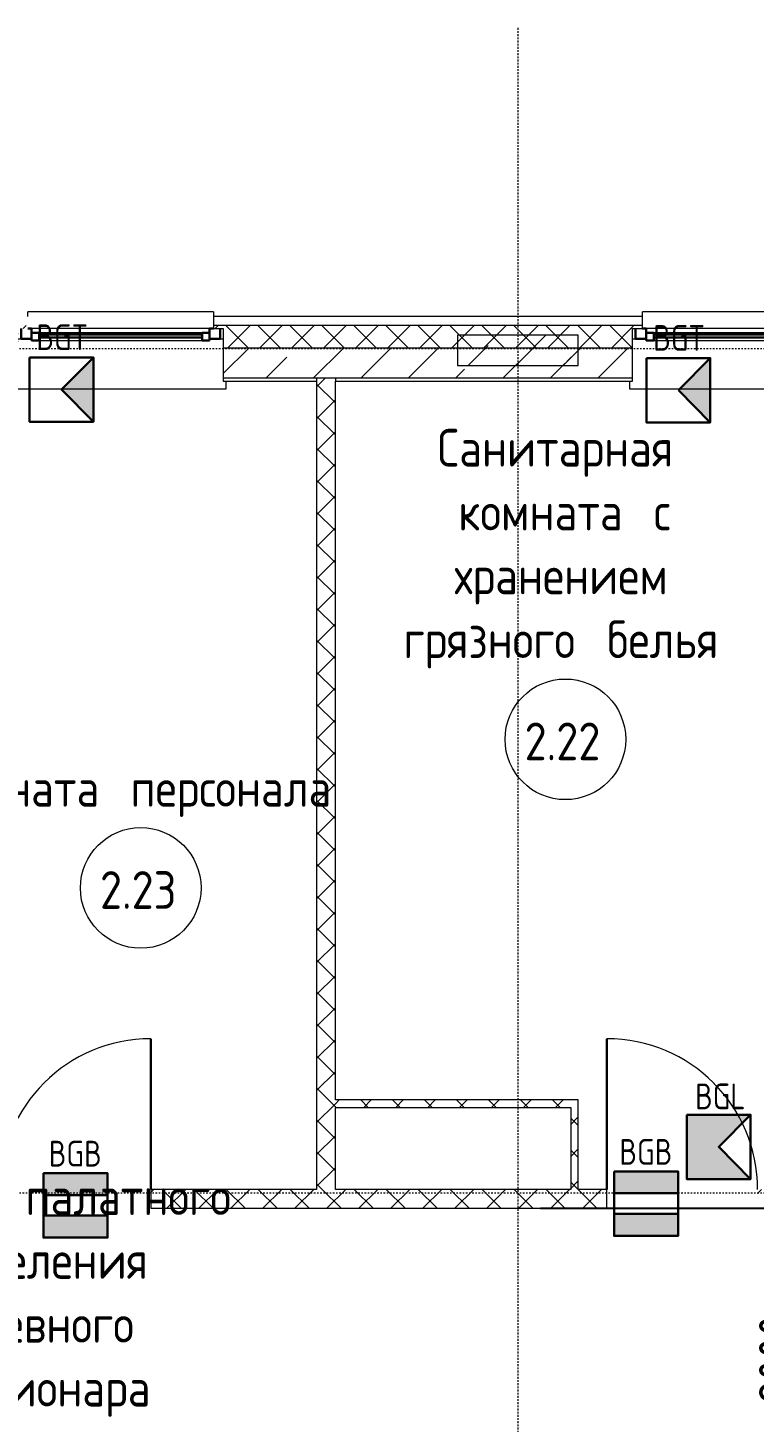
# Model space of a CAD drawing. Header units: millimetres. Extents: x -174154 to -170572, y -111302 to -109817.
# Drawn here: x -172491.6 to -172443.4, y -110551.3 to -110458.9 of the extents above; entities that cross this region are included whole.
import ezdxf

# ---------------------------------------------------------------- set-up
doc = ezdxf.new("R2010")
doc.units = ezdxf.units.MM
doc.linetypes.add('ACAD_ISO02W100', pattern=[15, 12, -3])
doc.linetypes.add('ADSK_Линия сетки', pattern=[21, 12, -3, 3, -3])
doc.layers.get('Defpoints').update_dxf_attribs({"color": 70})
for name, color, linetype, lineweight in [('!Подложка', 252, 'ACAD_ISO02W100', 25), ('Двери', 7, 'Continuous', 18), ('Кабель ПС', 20, 'ACAD_ISO02W100', 30), ('Каркас_Импост', 7, 'Continuous', 18), ('Колонны', 7, 'Continuous', 18), ('Марки помещений', 7, 'Continuous', 18), ('Окна', 7, 'Continuous', 18), ('ОПС', 1, 'Continuous', 30), ('Оси', 7, 'Continuous', 9), ('Остекление', 7, 'Continuous', 30), ('Отлив', 7, 'Continuous', 18), ('Панель', 7, 'Continuous', 18), ('Подоконник_Верхний брус', 7, 'Continuous', 18), ('ПС', 1, 'Continuous', 50), ('Размеры', 7, 'Continuous', 9), ('Стены разрез', 7, 'Continuous', 40), ('Стены штриховка', 7, 'Continuous', 18)]:
    doc.layers.add(name, color=color, linetype=linetype, lineweight=lineweight)
doc.layers.add('PRSHEME', color=7, linetype='Continuous')
doc.styles.add('GOST Common', font='GOST Common.ttf', dxfattribs={"width": 0.9, "height": 250})
doc.styles.get("Standard").update_dxf_attribs({"font": 'GOST_A.TTF'})
doc.dimstyles.new('ADSK_Проверочный', dxfattribs={"dimscale": 304.8, "dimtxt": 251.428749, "dimasz": 0.463911, "dimexe": 0.492126, "dimexo": 0.492126, "dimgap": 0.164042, "dimtad": 1, "dimdec": 0, "dimdsep": 46, "dimtxsty": 'GOST Common', "dimblk1": 'OBLIQUE', "dimblk2": 'OBLIQUE', "dimsah": 1, "dimcen": 0.09, "dimazin": 0, "dimtfac": 1, "dimtdec": 4, "dimtix": 1, "dimtmove": 0, "dimatfit": 3, "dimfxl": 1, "dimtvp": 1, "dimtolj": 1, "dimtzin": 0, "dimarcsym": 2})
pattern_1 = [(45, (30280, 12305), (-106.066, 106.066), []), (135, (30280, 12305), (-106.066, -106.066), [])]

# ---------------------------------------------------------------- blocks, each defined once
blk = doc.blocks.new('ИОО')
at = {"layer": 'Кабель ПС', "ltscale": 100}
h = blk.add_hatch(color=5, dxfattribs=at)
h.dxf.hatch_style = 1
h.paths.add_polyline_path([(0, 0), (184.7, -186.1), (184.7, 186.1)])
at = {"layer": 'ОПС', "color": 5, "ltscale": 100}
for p, q in [((184.7, 186.1), (0, 0)), ((0, 0), (184.7, -186.1))]:
    blk.add_line(p, q, dxfattribs=at)
blk.add_lwpolyline([(-184.7, 186.1), (184.7, 186.1), (184.7, -186.1), (-184.7, -186.1)], close=True, dxfattribs=at)
blk = doc.blocks.new('*U8')
at = {"layer": 'Кабель ПС', "color": 20, "xscale": 0.803782661242815, "yscale": 0.803782661242815, "zscale": 0.803782661242815}
blk.add_blockref('ИОО', (148.3, 149.8), dxfattribs=at)
at = {"layer": 'ПС', "color": 0, "ltscale": 300, "insert": (151.5, 393.7), "char_height": 120, "width": 108.005, "attachment_point": 5, "bg_fill": 3, "box_fill_scale": 1, "bg_fill_color": 256, "bg_fill_transparency": 0}
blk.add_mtext('BGT', dxfattribs=at)
blk = doc.blocks.new('*U9')
at = {"layer": 'ОПС', "lineweight": 25, "ltscale": 10}
h = blk.add_hatch(color=5, dxfattribs=at)
h.dxf.hatch_style = 1
h.paths.add_polyline_path([(-0.1, 299.7), (-0.1, 0.5), (296.9, 0.5), (148.4, 150.1), (296.9, 299.7)])
at = {"layer": 'ОПС', "color": 5, "ltscale": 100}
blk.add_lwpolyline([(-0.1, 299.7), (296.9, 299.7), (296.9, 0.5), (-0.1, 0.5)], close=True, dxfattribs=at)
blk.add_lwpolyline([(296.9, 299.7), (148.4, 150.1), (296.9, 0.5)], dxfattribs=at)
at = {"layer": 'ПС', "color": 0, "ltscale": 300, "insert": (155.5, 385.2), "char_height": 120, "width": 171.598, "attachment_point": 5, "bg_fill": 3, "box_fill_scale": 1, "bg_fill_color": 256, "bg_fill_transparency": 0}
blk.add_mtext('BGL', dxfattribs=at)
blk = doc.blocks.new('*U10')
at = {"layer": 'PRSHEME', "lineweight": 25}
for points in [[(0, 299.7), (298.1, 299.7), (298.1, 198.4), (0, 198.4)], [(0, 102.8), (298.1, 102.8), (298.1, 0), (0, 0)]]:
    blk.add_hatch(color=30, dxfattribs=at).paths.add_polyline_path(points)
at = {"layer": 'PRSHEME', "color": 30, "lineweight": 30}
for p, q in [((0, 198.4), (298.1, 198.4)), ((0, 102.8), (298.1, 102.8))]:
    blk.add_line(p, q, dxfattribs=at)
at = {"layer": 'PRSHEME', "color": 30, "lineweight": 25}
for points in [[(0, 299.7), (298.1, 299.7), (298.1, 198.4), (0, 198.4)], [(0, 102.8), (298.1, 102.8), (298.1, 0), (0, 0)]]:
    blk.add_lwpolyline(points, close=True, dxfattribs=at)
at = {"layer": 'PRSHEME', "color": 30, "lineweight": 30}
blk.add_lwpolyline([(0, 299.7), (298.1, 299.7), (298.1, 0), (0, 0)], close=True, dxfattribs=at)
at = {"layer": 'ПС', "color": 0, "ltscale": 300, "insert": (147.7, 391), "char_height": 120, "width": 178.902, "attachment_point": 5, "bg_fill": 3, "box_fill_scale": 1, "bg_fill_color": 256, "bg_fill_transparency": 0}
blk.add_mtext('BGB', dxfattribs=at)
blk = doc.blocks.new('AC_Дверь_Однопольная_ПВХ - 960х2080h В Вл П с доводчиком-799591-В_АР_ПЭ_02 Этаж')
at = {"layer": 'Панель', "lineweight": 30}
blk.add_line((-500, 62.5), (-500, 1062.5), dxfattribs=at)
at = {"layer": 'Панель'}
blk.add_arc((-500, 62.5), 1000, 0, 90, dxfattribs=at)
blk = doc.blocks.new('AC_Дверь_Однопольная_ПВХ - 960х2080h М ОЛ Глухой низ с доводчиком-799938-В_АР_ПЭ_02 Этаж')
at = {"layer": 'Панель', "lineweight": 30}
blk.add_line((500, 62.5), (500, 1062.5), dxfattribs=at)
at = {"layer": 'Панель'}
blk.add_arc((500, 62.5), 1000, 90, 180, dxfattribs=at)
blk = doc.blocks.new('B2B_Окно_1створка - 1320х1460h-729011-В_АР_ПЭ_02 Этаж')
at = {"layer": 'Каркас_Импост', "lineweight": 30}
for p, q in [((-660, 135), (-660, 65)), ((-590, 135), (-615, 135)), ((-590, 105), (-590, 135)), ((-540, 105), (-590, 105)), ((-590, 105), (-590, 55)), ((-540, 55), (-540, 105)), ((540, 105), (540, 55)), ((590, 105), (540, 105)), ((590, 135), (590, 105)), ((615, 135), (590, 135)), ((590, 55), (590, 105)), ((660, 65), (660, 135)), ((-660, 65), (-590, 65)), ((-590, 55), (-540, 55)), ((540, 55), (590, 55)), ((590, 65), (660, 65))]:
    blk.add_line(p, q, dxfattribs=at)
at = {"layer": 'Каркас_Импост'}
for p, q in [((590, 135), (-590, 135)), ((540, 105), (-540, 105)), ((-540, 55), (540, 55))]:
    blk.add_line(p, q, dxfattribs=at)
at = {"layer": 'Остекление'}
for p, q in [((540, 95), (-540, 95)), ((-540, 95), (-540, 75)), ((540, 75), (540, 95)), ((-540, 75), (540, 75))]:
    blk.add_line(p, q, dxfattribs=at)
blk = doc.blocks.new('В2В_Подоконник_ПВХ - ПВХ-717279-В_АР_ПЭ_02 Этаж')
at = {"layer": 'Подоконник_Верхний брус'}
for p, q in [((-680, 0), (-660, 0)), ((660, 0), (680, 0)), ((-700, -280), (-700, -330)), ((-700, -330), (700, -330)), ((700, -330), (700, -280))]:
    blk.add_line(p, q, dxfattribs=at)
blk = doc.blocks.new('B2B_Отлив - Отлив_металлический-717280-В_АР_ПЭ_02 Этаж')
at = {"layer": 'Отлив'}
for p, q in [((-615, 80), (-615, 110)), ((615, 110), (-615, 110)), ((615, 110), (615, 80)), ((-615, 1), (615, 1))]:
    blk.add_line(p, q, dxfattribs=at)
blk = doc.blocks.new('ADSK_Марка_Помещение_2_ГОСТ21-501-2011 - Имя и Категория-86712-В_АР_ПЭ_02 Этаж')
at = {"layer": 'Марки помещений'}
blk.add_circle((0, 0), 4, dxfattribs=at)
blk = doc.blocks.new('_Oblique')
at = {"color": 0, "linetype": 'ByBlock', "lineweight": -2}
blk.add_line((-0.5, -0.5), (0.5, 0.5), dxfattribs=at)
blk = doc.blocks.new('*D514')
at = {"layer": 'Defpoints', "color": 0, "transparency": 16777216}
for p in [(7830, 8765), (9729.2, 8765), (7830, 6765)]:
    blk.add_point(p, dxfattribs=at)
at = {"layer": 'Размеры', "color": 0, "lineweight": -2, "transparency": 16777216}
for p, q in [((7980, 8765), (9879.2, 8765)), ((9729.2, 6765), (9729.2, 8765)), ((7980, 6765), (9879.2, 6765))]:
    blk.add_line(p, q, dxfattribs=at)
at = {"layer": 'Размеры', "color": 0, "lineweight": -2, "transparency": 16777216, "xscale": 141.4, "yscale": 141.4, "zscale": 141.4}
for p, rotation in [((9729.2, 8765), 90), ((9729.2, 6765), 270)]:
    blk.add_blockref('_Oblique', p, dxfattribs=dict(at, rotation=rotation))
at = {"layer": 'Размеры', "color": 0, "lineweight": 20, "transparency": 16777216, "insert": (9554.2, 7765), "char_height": 250, "width": 756.843, "attachment_point": 5, "rotation": 90, "style": 'GOST Common'}
blk.add_mtext('\\A1;2000', dxfattribs=at)
blk = doc.blocks.new('A$C02fe7d8c')
at = {"layer": 'Колонны', "lineweight": 20, "true_color": 0x636466}
h = blk.add_hatch(dxfattribs=at)
h.set_pattern_fill('FP_3', color=251, style=0, pattern_type=2)
h.set_pattern_definition([(45, (30280, 12305), (-314.309, 314.309), []), (45, (30594.3, 12305), (-314.309, 314.309), [222.25, -111.125])])
h.paths.add_polyline_path([(8230, 14355), (8230, 14555), (7430, 14555), (7430, 14355)])
at = {"layer": 'Стены разрез', "lineweight": 20, "true_color": 0x636466}
h = blk.add_hatch(dxfattribs=at)
h.set_pattern_fill('FP_1', color=251, style=0, pattern_type=2)
h.set_pattern_definition(pattern_1)
h.paths.add_polyline_path([(14910, 14470), (14910, 14620), (12060, 14620), (12060, 14600), (12125, 14600), (12125, 14470), (12138.9, 14470)])
h.paths.add_polyline_path([(10636.6, 14470), (10765, 14470), (10765, 14600), (10830, 14600), (10830, 14620), (9885.5, 14620), (9885.5, 14600), (9950.5, 14600), (9950.5, 14470)])
h.paths.add_polyline_path([(8590.5, 14470), (8590.5, 14600), (8655.5, 14600), (8655.5, 14620), (5810, 14620), (5810, 14600), (5875, 14600), (5875, 14470), (6129.8, 14470)])
h.paths.add_polyline_path([(4515, 14470), (4515, 14600), (4580, 14600), (4580, 14620), (2715, 14620), (2715, 14600), (2780, 14600), (2780, 14470), (3125.2, 14470)])
h.paths.add_polyline_path([(1420, 14470), (1420, 14600), (1485, 14600), (1485, 14620), (60, 14620), (60, 14470), (210, 14470)])
h = blk.add_hatch(dxfattribs=at)
h.set_pattern_fill('FP_2', color=251, style=0, pattern_type=2)
h.set_pattern_definition([(45, (30280, 12305), (-314.309, 314.309), []), (45, (30594.3, 12305), (-314.309, 314.309), [555.625, -111.125, 3.353, -107.772])])
h.paths.add_polyline_path([(14392.3, 14270), (14910, 14270), (14910, 14470), (12125, 14470), (12125, 14270), (13641.1, 14270)])
h.paths.add_polyline_path([(10570, 14270), (10765, 14270), (10765, 14470), (9950.5, 14470), (9950.5, 14270), (10445, 14270)])
h.paths.add_polyline_path([(8590.5, 14270), (8590.5, 14470), (5875, 14470), (5875, 14270), (6620, 14270)])
h.paths.add_polyline_path([(3895, 14270), (4515, 14270), (4515, 14470), (2780, 14470), (2780, 14270), (3770, 14270)])
h.paths.add_polyline_path([(1420, 14270), (1420, 14470), (210, 14470), (210, 14270), (410, 14270)])
h = blk.add_hatch(dxfattribs=at)
h.set_pattern_fill('FP_1', color=251, style=0, pattern_type=2)
h.set_pattern_definition(pattern_1)
h.paths.add_polyline_path([(6495, 8890), (6620, 8890), (6620, 14270), (6495, 14270), (6495, 12069.6)])
h = blk.add_hatch(dxfattribs=at)
h.set_pattern_fill('FP_1', color=251, style=0, pattern_type=2)
h.set_pattern_definition(pattern_1)
h.paths.add_polyline_path([(8180, 9433.5), (8230, 9433.5), (8230, 9483.5), (6620, 9483.5), (6620, 9433.5)])
h = blk.add_hatch(dxfattribs=at)
h.set_pattern_fill('FP_1', color=251, style=0, pattern_type=2)
h.set_pattern_definition(pattern_1)
h.paths.add_polyline_path([(8230, 8890), (8230, 9433.5), (8180, 9433.5), (8180, 8890)])
h = blk.add_hatch(dxfattribs=at)
h.set_pattern_fill('FP_1', color=251, style=0, pattern_type=2)
h.set_pattern_definition(pattern_1)
h.paths.add_polyline_path([(14929.9, 8765), (14929.9, 8890), (12905, 8890), (12905, 8765), (13430, 8765)])
h.paths.add_polyline_path([(11905, 8765), (11905, 8890), (9420, 8890), (9420, 8765)])
h.paths.add_polyline_path([(8420, 8765), (8420, 8890), (5395, 8890), (5395, 8765)])
h.paths.add_polyline_path([(3655, 8765), (4395, 8765), (4395, 8890), (3655, 8890)])
h.paths.add_polyline_path([(2555, 8765), (2655, 8765), (2655, 8890), (2555, 8890)])
at = {"layer": 'Колонны', "color": 251, "lineweight": 20, "true_color": 0x636466}
for p, q in [((8230, 14555), (7430, 14555)), ((7430, 14555), (7430, 14355)), ((8230, 14355), (8230, 14555)), ((7430, 14355), (8230, 14355))]:
    blk.add_line(p, q, dxfattribs=at)
at = {"layer": 'Оси', "linetype": 'ADSK_Линия сетки'}
for p, q in [((7830, 16592.9), (7830, -2195)), ((32780, 14465), (-1856.4, 14465)), ((32780, 8865), (-1856.4, 8865))]:
    blk.add_line(p, q, dxfattribs=at)
at = {"layer": 'Стены разрез', "color": 251, "lineweight": 20, "true_color": 0x636466}
for p, q in [((8655.5, 14680), (5810, 14680)), ((5810, 14680), (5810, 14600)), ((8655.5, 14600), (8655.5, 14680)), ((5810, 14600), (5875, 14600)), ((5875, 14600), (5875, 14250)), ((8590.5, 14250), (8590.5, 14600)), ((8590.5, 14600), (8655.5, 14600)), ((5875, 14250), (6495, 14250)), ((6495, 14250), (6495, 8890)), ((6620, 14250), (8590.5, 14250)), ((6620, 9483.5), (6620, 14250)), ((8230, 9483.5), (6620, 9483.5)), ((6620, 8890), (6620, 9433.5)), ((6620, 9433.5), (8180, 9433.5)), ((8180, 9433.5), (8180, 8890)), ((8230, 8890), (8230, 9483.5)), ((6495, 8890), (5395, 8890)), ((5395, 8890), (5395, 8765)), ((8180, 8890), (6620, 8890)), ((8420, 8890), (8230, 8890)), ((8420, 8765), (8420, 8890)), ((5395, 8765), (8420, 8765))]:
    blk.add_line(p, q, dxfattribs=at)
at = {"layer": 'Стены штриховка', "color": 251, "lineweight": 20, "true_color": 0x636466}
for p, q in [((8655.5, 14620), (5810, 14620)), ((8590.5, 14470), (5875, 14470)), ((8590.5, 14270), (5875, 14270)), ((6495, 14270), (6495, 14250)), ((6620, 14270), (6620, 14250))]:
    blk.add_line(p, q, dxfattribs=at)
at = {"layer": 'Двери', "color": 251, "lineweight": 20, "true_color": 0x636466}
for name, p in [('AC_Дверь_Однопольная_ПВХ - 960х2080h М ОЛ Глухой низ с доводчиком-799938-В_АР_ПЭ_02 Этаж', (4895, 8827.5)), ('AC_Дверь_Однопольная_ПВХ - 960х2080h В Вл П с доводчиком-799591-В_АР_ПЭ_02 Этаж', (8920, 8827.5))]:
    blk.add_blockref(name, p, dxfattribs=at)
at = {"layer": 'Марки помещений', "color": 251, "lineweight": 20, "true_color": 0x636466, "xscale": 99.99999999999993, "yscale": 99.99999999999993, "zscale": 99.99999999999993}
for p in [(8144.7, 11875), (5328.4, 10889.6)]:
    blk.add_blockref('ADSK_Марка_Помещение_2_ГОСТ21-501-2011 - Имя и Категория-86712-В_АР_ПЭ_02 Этаж', p, dxfattribs=at)
at = {"layer": 'Окна', "color": 251, "lineweight": 20, "true_color": 0x636466}
for name, p in [('B2B_Отлив - Отлив_металлический-717280-В_АР_ПЭ_02 Этаж', (5195, 14600)), ('B2B_Отлив - Отлив_металлический-717280-В_АР_ПЭ_02 Этаж', (9270.5, 14600)), ('В2В_Подоконник_ПВХ - ПВХ-717279-В_АР_ПЭ_02 Этаж', (5195, 14530)), ('B2B_Окно_1створка - 1320х1460h-729011-В_АР_ПЭ_02 Этаж', (5195, 14465)), ('В2В_Подоконник_ПВХ - ПВХ-717279-В_АР_ПЭ_02 Этаж', (9270.5, 14530)), ('B2B_Окно_1створка - 1320х1460h-729011-В_АР_ПЭ_02 Этаж', (9270.5, 14465))]:
    blk.add_blockref(name, p, dxfattribs=at)
at = {"layer": 'Марки помещений', "color": 251, "lineweight": 20, "true_color": 0x636466, "char_height": 250, "attachment_point": 1, "style": 'GOST Common'}
for s, insert, width in [('Санитарная', (7296.6, 13933.6), 2063.544), ('комната', (7433.5, 13510.3), 1479.113), ('\\fGOST Common|b0|i0|c204|p34|;\\W.9;с', (8731.3, 13510.3), 165.949), ('хранением', (7409.7, 13087), 1796.582), ('грязного', (7070.4, 12663.6), 1544.05), ('белья', (8421.8, 12663.6), 974.05), ('2.22', (7874.1, 11986.4), 663.797), ('Комната', (3944.5, 11678.2), 1500.759), ('персонала', (5260.1, 11678.2), 1767.721), ('2.23', (5057.8, 11001), 663.797), ('палатного', (4564, 8970.5), 1847.088), ('отделения', (3974.6, 8547.2), 1803.797), ('дневного', (4075.8, 8123.9), 1558.48), ('стационара', (3867.4, 7700.5), 2056.328)]:
    blk.add_mtext(s, dxfattribs=dict(at, insert=insert, width=width))
at = {"layer": 'Размеры', "color": 251, "lineweight": 20, "true_color": 0x636466}
dim = blk.add_linear_dim(base=(9729.2, 8765), p1=(7830, 6765), p2=(7830, 8765), angle=90, dimstyle='ADSK_Проверочный', override={"dimpost": '<>', "dimfxl": 2000}, dxfattribs=at)
dim.commit()
dim.dimension.update_dxf_attribs({"geometry": '*D514', "text_midpoint": (9554.2, 7765)})

msp = doc.modelspace()

# ---------------------------------------------------------------- block references
at = {"layer": 'ПС', "color": 0, "xscale": 0.01424277820484836, "yscale": 0.01424277820484836, "zscale": 0.01424277820484836}
for name, p in [('*U8', (-172491.472, -110484.979)), ('*U8', (-172450.561, -110485.024)), ('*U9', (-172447.886, -110535.203)), ('*U10', (-172490.554, -110539.083)), ('*U10', (-172452.708, -110538.965))]:
    msp.add_blockref(name, p, dxfattribs=at)

# ---------------------------------------------------------------- next in the draw order: block references
at = {"layer": '!Подложка', "ltscale": 20, "xscale": 0.01, "yscale": 0.01, "zscale": 0.01}
msp.add_blockref('A$C02fe7d8c', (-172537.389, -110624.788), dxfattribs=at)

doc.saveas('drawing.dxf')
